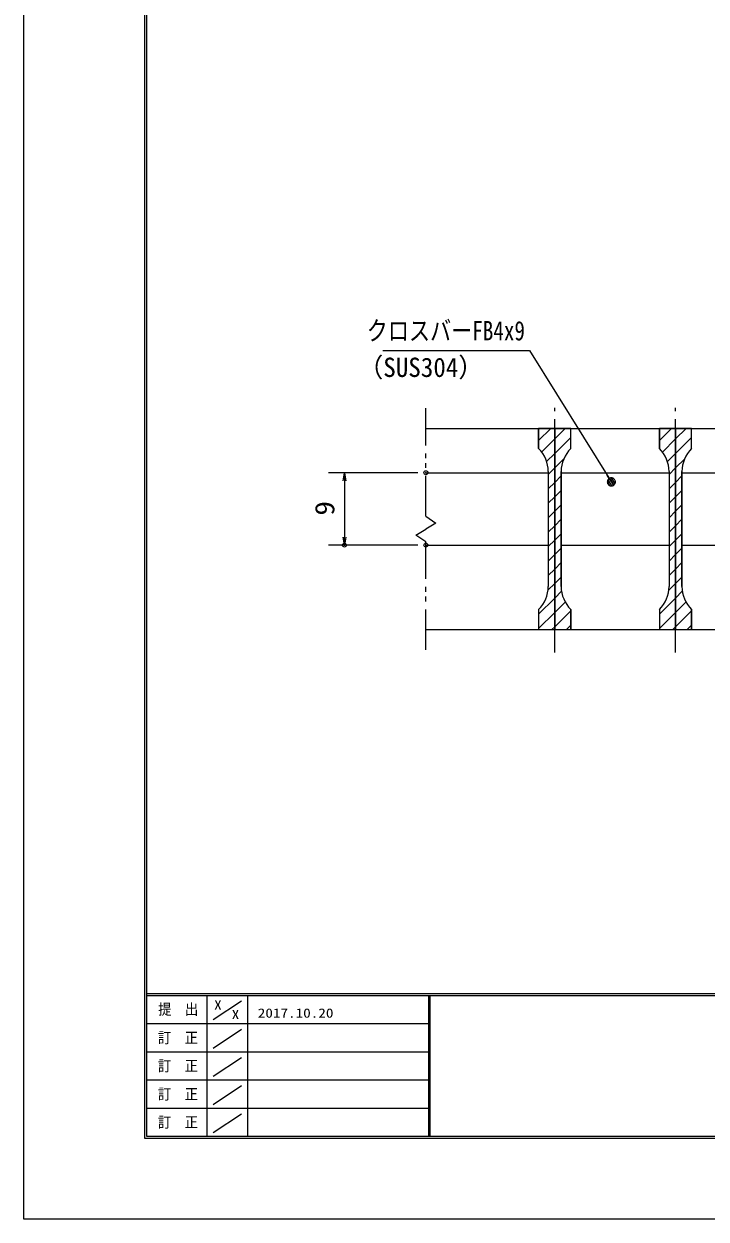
# Model space of a CAD drawing. Units: millimetres, scale not verified. Extents: x -1050 to 1050, y -742 to 742.
# Drawn here: x -1050 to -626, y -742 to 0 of the extents above; entities that cross this region are included whole.
import ezdxf
from ezdxf.enums import TextEntityAlignment as Align

# ---------------------------------------------------------------- set-up
doc = ezdxf.new("R2010")
doc.units = ezdxf.units.MM
doc.header["$LTSCALE"] = 5
doc.header["$PDMODE"] = 32
doc.header["$PDSIZE"] = 2.5
doc.linetypes.add('CHAIN1', pattern=[8, 5, -1, 1, -1])
doc.linetypes.add('DOUBLE_CHAIN1', pattern=[8.8, 5, -1, 0.6, -0.6, 0.6, -1])
for name, color, linetype, lineweight in [('0-0_7-図\u3000枠', 4, 'Continuous', 9), ('0-3_寸法注釈', 2, 'Continuous', 9), ('0-4_0', 2, 'Continuous', 9), ('0-5_DEFPOINTS', 134, 'Continuous', 9), ('0-6_蓋', 5, 'Continuous', 9), ('0-7_想像線', 134, 'DOUBLE_CHAIN1', 9), ('0-8_中心線', 6, 'CHAIN1', 9), ('0-9_ハッチング', 4, 'Continuous', 9)]:
    doc.layers.add(name, color=color, linetype=linetype, lineweight=lineweight)
doc.styles.add('ＭＳ ゴシック', font='')
doc.styles.get('ＭＳ ゴシック').set_extended_font_data('MS Gothic')

# ---------------------------------------------------------------- blocks, each defined once
blk = doc.blocks.new('_OPEN')
at = {"layer": '0-4_0'}
blk.add_line((0, 0), (-5, 0), dxfattribs=at)
blk.add_lwpolyline([(-5, 0.833), (0, 0), (-5, -0.833)], dxfattribs=at)
blk = doc.blocks.new('_Dot')
at = {"layer": '0-4_0'}
for p, q in [((-2.5, 0), (-5, 0)), ((2.445, 0.5), (-2.445, 0.5)), ((1.997, 1.5), (-1.997, 1.5)), ((2.289, -0.995), (-2.289, -0.995)), ((1.499, -1.995), (-1.499, -1.995))]:
    blk.add_line(p, q, dxfattribs=at)
for points in [[(2.5, 0), (2.48, 0.313), (2.421, 0.622), (2.324, 0.92), (2.191, 1.204), (2.023, 1.469), (1.822, 1.711), (1.594, 1.926), (1.34, 2.111), (1.064, 2.262), (0.773, 2.378), (0.468, 2.456), (0.157, 2.495), (-0.157, 2.495), (-0.468, 2.456), (-0.773, 2.378), (-1.064, 2.262), (-1.34, 2.111), (-1.594, 1.926), (-1.822, 1.711), (-2.023, 1.469), (-2.191, 1.204), (-2.324, 0.92), (-2.421, 0.622), (-2.48, 0.313), (-2.5, 0), (0, 0)], [(-2.5, 0), (-2.48, -0.313), (-2.421, -0.622), (-2.324, -0.92), (-2.191, -1.204), (-2.023, -1.469), (-1.822, -1.711), (-1.594, -1.926), (-1.34, -2.111), (-1.064, -2.262), (-0.773, -2.378), (-0.468, -2.456), (-0.157, -2.495), (0.157, -2.495), (0.468, -2.456), (0.773, -2.378), (1.064, -2.262), (1.34, -2.111), (1.594, -1.926), (1.822, -1.711), (2.023, -1.469), (2.191, -1.204), (2.324, -0.92), (2.421, -0.622), (2.48, -0.313), (2.5, 0), (0, 0)]]:
    blk.add_lwpolyline(points, close=True, dxfattribs=at)

msp = doc.modelspace()

# ---------------------------------------------------------------- linework, layer by layer
at = {"layer": '0-0_7-図\u3000枠'}
for p, q in [((-975, -692.5), (-975, 692.5)), ((-973.75, -691.25), (-973.75, 691.25)), ((998.75, -602.5), (-973.75, -602.5)), ((998.75, -603.75), (-973.75, -603.75)), ((-936.25, -691.192), (-936.25, -603.75)), ((-932.5, -618.606), (-915, -606.924)), ((-911.25, -603.75), (-911.25, -691.192)), ((-798.75, -603.75), (-798.75, -691.192)), ((-798, -603.75), (-798, -691.192)), ((-798.75, -621.25), (-973.75, -621.25)), ((-932.5, -636.247), (-915, -624.565)), ((-798.75, -638.75), (-973.75, -638.75)), ((-932.5, -653.747), (-915, -642.065)), ((-798.75, -656.25), (-973.75, -656.25)), ((-932.5, -671.247), (-915, -659.565)), ((-798.75, -673.75), (-973.75, -673.75)), ((-932.5, -688.747), (-915, -677.065)), ((1000, -692.5), (-975, -692.5)), ((998.75, -691.25), (-973.75, -691.25))]:
    msp.add_line(p, q, dxfattribs=at)
at = {"layer": '0-3_寸法注釈'}
for p, q in [((-805.45, -278.808), (-860.989, -278.808)), ((-850.989, -283.808), (-850.989, -318.808)), ((-805.45, -323.808), (-860.989, -323.808))]:
    msp.add_line(p, q, dxfattribs=at)
msp.add_lwpolyline([(-827.188, -202.884), (-736.015, -202.884), (-685.823, -283.706)], dxfattribs=at)
at = {"layer": '0-5_DEFPOINTS'}
msp.add_lwpolyline([(-1050, -742.5), (-1050, 742.5), (1050, 742.5), (1050, -742.5)], close=True, dxfattribs=at)
for p in [(-800.45, -278.808), (-850.989, -323.808), (-800.45, -323.808)]:
    msp.add_point(p, dxfattribs=at)
at = {"layer": '0-6_蓋'}
for p, q in [((-800.45, -251.308), (-190.45, -251.308)), ((-730.45, -263.808), (-730.45, -251.308)), ((-710.45, -251.308), (-730.45, -251.308)), ((-710.45, -263.808), (-710.45, -251.308)), ((-635.45, -251.308), (-655.45, -251.308)), ((-655.45, -263.808), (-655.45, -251.308)), ((-635.45, -263.808), (-635.45, -251.308)), ((-800.45, -278.808), (-724.45, -278.808)), ((-724.45, -278.091), (-724.45, -349.525)), ((-716.45, -278.091), (-716.45, -349.525)), ((-716.45, -278.808), (-649.45, -278.808)), ((-649.45, -278.091), (-649.45, -349.525)), ((-641.45, -278.091), (-641.45, -349.525)), ((-641.45, -278.808), (-574.45, -278.808)), ((-800.45, -323.808), (-724.45, -323.808)), ((-716.45, -323.808), (-649.45, -323.808)), ((-641.45, -323.808), (-574.45, -323.808)), ((-730.45, -363.808), (-730.45, -376.308)), ((-710.45, -363.808), (-710.45, -376.308)), ((-655.45, -363.808), (-655.45, -376.308)), ((-635.45, -363.808), (-635.45, -376.308)), ((-800.45, -376.308), (-190.45, -376.308)), ((-730.45, -376.308), (-710.45, -376.308)), ((-655.45, -376.308), (-635.45, -376.308))]:
    msp.add_line(p, q, dxfattribs=at)
for centre, start, end in [((-744.45, -278.091), 0, 45.573), ((-696.45, -278.091), 134.427, 180), ((-669.45, -278.091), 0, 45.573), ((-621.45, -278.091), 134.427, 180), ((-744.45, -349.525), 314.427, 0), ((-696.45, -349.525), 180, 225.573), ((-669.45, -349.525), 314.427, 0), ((-621.45, -349.525), 180, 225.573)]:
    msp.add_arc(centre, 20, start, end, dxfattribs=at)
at = {"layer": '0-7_想像線'}
for p, q in [((-800.45, -305.859), (-800.45, -238.808)), ((-800.45, -305.859), (-794.157, -310.072)), ((-794.157, -310.072), (-800.45, -313.808)), ((-806.743, -317.545), (-800.45, -313.808)), ((-800.45, -321.757), (-806.743, -317.545)), ((-800.45, -388.808), (-800.45, -321.757))]:
    msp.add_line(p, q, dxfattribs=at)
at = {"layer": '0-8_中心線'}
for p, q in [((-720.45, -390.535), (-720.45, -238.606)), ((-645.45, -390.535), (-645.45, -238.606))]:
    msp.add_line(p, q, dxfattribs=at)
at = {"layer": '0-9_ハッチング'}
for p, q in [((-730.45, -251.308), (-730.45, -263.808)), ((-730.45, -258.891), (-722.868, -251.308)), ((-710.45, -263.808), (-710.45, -251.308)), ((-655.45, -251.308), (-655.45, -263.808)), ((-655.45, -258.891), (-647.868, -251.308)), ((-724.45, -278.091), (-724.45, -349.525)), ((-720.45, -284.812), (-716.45, -280.812)), ((-716.45, -349.525), (-716.45, -278.091)), ((-649.45, -278.091), (-649.45, -349.525)), ((-645.45, -284.812), (-641.45, -280.812)), ((-641.45, -349.525), (-641.45, -278.091)), ((-724.45, -288.812), (-720.45, -284.812)), ((-649.45, -288.812), (-645.45, -284.812)), ((-724.45, -297.792), (-720.45, -293.792)), ((-720.45, -293.792), (-716.45, -289.792)), ((-649.45, -297.792), (-645.45, -293.792)), ((-645.45, -293.792), (-641.45, -289.792)), ((-724.45, -306.772), (-720.45, -302.772)), ((-720.45, -302.772), (-716.45, -298.772)), ((-649.45, -306.772), (-645.45, -302.772)), ((-645.45, -302.772), (-641.45, -298.772)), ((-724.45, -315.752), (-720.45, -311.752)), ((-720.45, -311.752), (-716.45, -307.752)), ((-649.45, -315.752), (-645.45, -311.752)), ((-645.45, -311.752), (-641.45, -307.752)), ((-720.45, -320.733), (-716.45, -316.733)), ((-645.45, -320.733), (-641.45, -316.733)), ((-724.45, -324.733), (-720.45, -320.733)), ((-720.45, -329.713), (-716.45, -325.713)), ((-649.45, -324.733), (-645.45, -320.733)), ((-645.45, -329.713), (-641.45, -325.713)), ((-724.45, -333.713), (-720.45, -329.713)), ((-649.45, -333.713), (-645.45, -329.713)), ((-724.45, -342.693), (-720.45, -338.693)), ((-720.45, -338.693), (-716.45, -334.693)), ((-649.45, -342.693), (-645.45, -338.693)), ((-645.45, -338.693), (-641.45, -334.693)), ((-713.164, -376.308), (-710.45, -373.594)), ((-638.164, -376.308), (-635.45, -373.594))]:
    msp.add_line(p, q, dxfattribs=at)
for points in [[(-730.45, -363.808), (-730.45, -376.308), (-720.45, -376.308), (-720.45, -251.308), (-730.45, -251.308)], [(-728.56, -265.981), (-720.45, -257.871), (-713.888, -251.308)], [(-710.45, -251.308), (-720.45, -251.308), (-720.45, -376.308), (-710.45, -376.308), (-710.45, -363.808)], [(-655.45, -363.808), (-655.45, -376.308), (-645.45, -376.308), (-645.45, -251.308), (-655.45, -251.308)], [(-653.56, -265.981), (-645.45, -257.871), (-638.888, -251.308)], [(-645.45, -251.308), (-645.45, -376.308), (-635.45, -376.308), (-635.45, -363.808)], [(-635.45, -263.808), (-635.45, -251.308), (-645.45, -251.308)], [(-725.45, -271.851), (-720.45, -266.851), (-710.45, -256.851)], [(-650.45, -271.851), (-645.45, -266.851), (-635.45, -256.851)], [(-724.45, -279.831), (-720.45, -275.831), (-714.717, -270.098)], [(-649.45, -279.831), (-645.45, -275.831), (-639.717, -270.098)], [(-724.636, -351.859), (-720.45, -347.673), (-716.45, -343.673)], [(-649.636, -351.859), (-645.45, -347.673), (-641.45, -343.673)], [(-730.45, -366.654), (-720.45, -356.654), (-716.219, -352.423)], [(-655.45, -366.654), (-645.45, -356.654), (-641.219, -352.423)], [(-730.45, -375.634), (-720.45, -365.634), (-713.952, -359.136)], [(-655.45, -375.634), (-645.45, -365.634), (-638.952, -359.136)], [(-722.144, -376.308), (-720.45, -374.614), (-710.45, -364.614)], [(-647.144, -376.308), (-645.45, -374.614), (-635.45, -364.614)]]:
    msp.add_lwpolyline(points, dxfattribs=at)
for centre, start, end in [((-744.45, -278.091), 0, 45.573), ((-696.45, -278.091), 134.427, 180), ((-669.45, -278.091), 0, 45.573), ((-621.45, -278.091), 134.427, 180), ((-744.45, -349.525), 314.427, 0), ((-696.45, -349.525), 180, 225.573), ((-669.45, -349.525), 314.427, 0), ((-621.45, -349.525), 180, 225.573)]:
    msp.add_arc(centre, 20, start, end, dxfattribs=at)

# ---------------------------------------------------------------- block references
at = {"layer": '0-3_寸法注釈'}
for name, p, rotation in [('_OPEN', (-850.989, -278.808), 90), ('_Dot', (-685.288, -284.551), 302.35008), ('_OPEN', (-850.989, -323.808), 270)]:
    msp.add_blockref(name, p, dxfattribs=dict(at, rotation=rotation))

# ---------------------------------------------------------------- texts
at = {"layer": '0-0_7-図\u3000枠', "color": 5, "style": 'ＭＳ ゴシック'}
for s, height, width, p in [('提\u3000出', 6.745, 0.9, (-966.593, -617.56)), ('X', 5.755, 1.2, (-931.902, -614.076)), ('X', 5.755, 1.2, (-920.995, -620.022)), ('2017.10.20', 5.755, 1.2, (-904.801, -619.113)), ('訂\u3000正', 6.745, 0.9, (-966.76, -635.201)), ('訂\u3000正', 6.745, 0.9, (-966.76, -652.701)), ('訂\u3000正', 6.745, 0.9, (-966.76, -670.201)), ('訂\u3000正', 6.745, 0.9, (-966.76, -687.701))]:
    msp.add_text(s, height=height, dxfattribs=dict(at, width=width)).set_placement(p, align=Align.BOTTOM_LEFT)
at = {"layer": '0-3_寸法注釈', "color": 7, "style": 'ＭＳ ゴシック'}
for s, width, p in [('クロスバーFB4x9', 0.8, (-837.208, -200.197)), ('（SUS304）', 0.95, (-842.467, -222.956))]:
    msp.add_text(s, height=12.02, dxfattribs=dict(at, width=width)).set_placement(p, align=Align.BOTTOM_LEFT)
at = {"layer": '0-3_寸法注釈', "color": 7, "style": 'ＭＳ ゴシック', "width": 1.1}
msp.add_text('9', height=12.02, rotation=90, dxfattribs=at).set_placement((-853.676, -305.457), align=Align.BOTTOM_LEFT)

doc.saveas('drawing.dxf')
